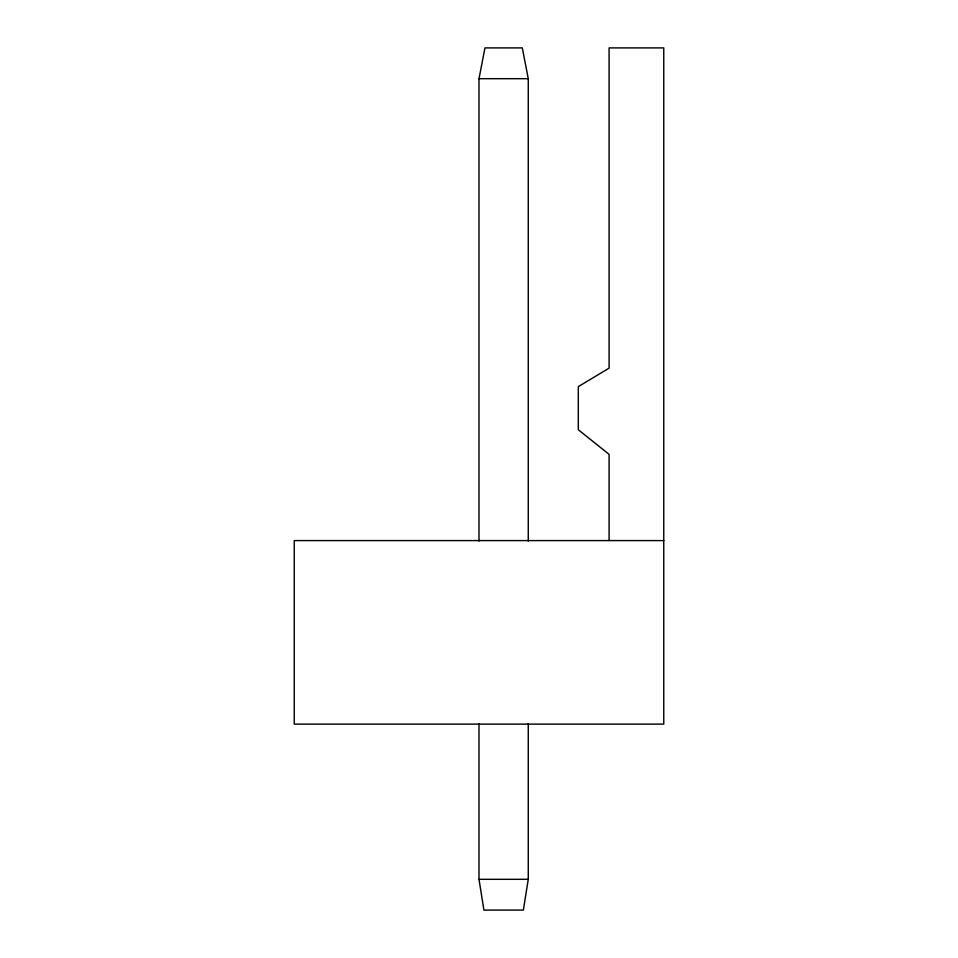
<?xml version="1.0" encoding="UTF-8"?>
<svg xmlns="http://www.w3.org/2000/svg" width="958" height="958" viewBox="0 0 958 958"><rect width="100%" height="100%" fill="white"/><g stroke="black" fill="none" stroke-linecap="round" stroke-linejoin="round"><path stroke-width="1.44" d="M528.265 723.673L528.265 879.312L523.343 910.1L483.922 910.1L479 879.312L479 723.673M479 541.102L479 78.688L484.964 47.9L522.302 47.9L528.265 78.688L528.265 541.102M479 78.688L528.265 78.688M663.762 540.587L294.238 540.587L294.238 724.116L663.762 724.116L663.762 47.9L609.096 47.9L609.096 368.147L578.309 386.625L578.309 429.735L609.096 454.367L609.096 540.587M479 879.312L528.265 879.312"/></g></svg>
